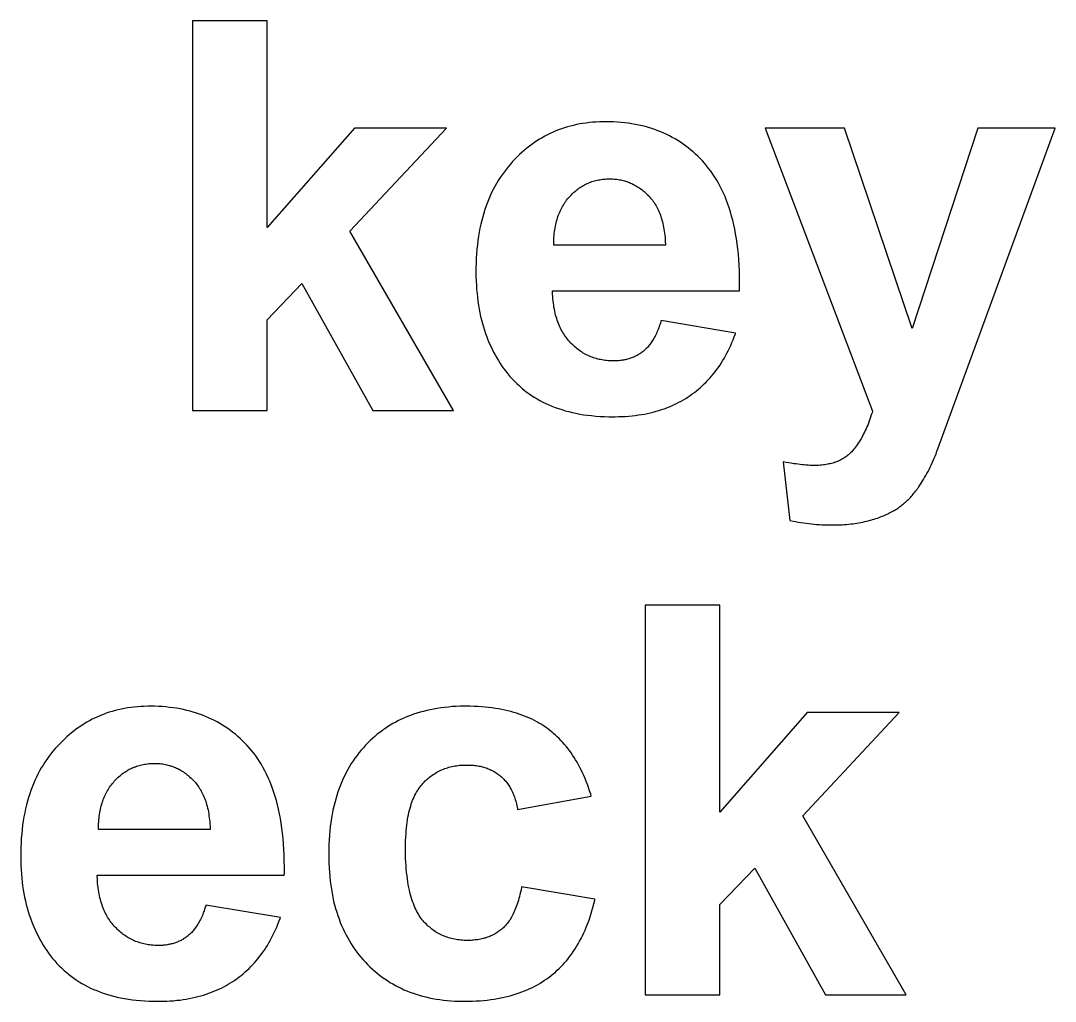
# Model space of a CAD drawing. Header units: millimetres. Extents: x 0 to 841, y 0 to 594.
# Drawn here: x 205.48 to 216.1, y 324.76 to 334.83 of the extents above; entities that cross this region are included whole.
import ezdxf

# ---------------------------------------------------------------- set-up
doc = ezdxf.new("R2010")
doc.units = ezdxf.units.MM
doc.header["$LTSCALE"] = 46.255
doc.layers.add('5_CURVES', color=7, linetype='CONTINUOUS')

msp = doc.modelspace()

# ---------------------------------------------------------------- linework, layer by layer
at = {"layer": '5_CURVES', "color": 7, "linetype": 'CONTINUOUS'}
for p, q in [((207.243, 334.83), (207.243, 330.83)), ((208.01, 334.83), (207.243, 334.83)), ((208.01, 332.707), (208.01, 334.83)), ((208.908, 333.728), (208.01, 332.707)), ((208.861, 332.669), (209.852, 333.728)), ((209.852, 333.728), (208.908, 333.728)), ((213.123, 333.728), (214.226, 330.822)), ((213.939, 333.728), (213.123, 333.728)), ((214.632, 331.67), (213.939, 333.728)), ((215.309, 333.728), (214.632, 331.67)), ((214.897, 330.434), (216.103, 333.728)), ((216.103, 333.728), (215.309, 333.728)), ((209.923, 330.83), (208.861, 332.669)), ((212.1, 332.527), (210.954, 332.527)), ((208.01, 331.758), (208.368, 332.132)), ((208.368, 332.132), (209.096, 330.83)), ((210.941, 332.058), (212.861, 332.058)), ((208.01, 330.83), (208.01, 331.758)), ((212.82, 331.624), (212.057, 331.752)), ((207.243, 330.83), (208.01, 330.83)), ((209.096, 330.83), (209.923, 330.83)), ((213.309, 330.301), (213.377, 329.701)), ((211.893, 328.83), (211.893, 324.83)), ((212.66, 328.83), (211.893, 328.83)), ((212.66, 326.707), (212.66, 328.83)), ((213.557, 327.728), (212.66, 326.707)), ((213.511, 326.669), (214.501, 327.728)), ((214.501, 327.728), (213.557, 327.728)), ((210.583, 326.735), (211.339, 326.871)), ((214.572, 324.83), (213.511, 326.669)), ((207.426, 326.527), (206.28, 326.527)), ((212.66, 325.758), (213.017, 326.132)), ((213.017, 326.132), (213.745, 324.83)), ((206.267, 326.058), (208.187, 326.058)), ((211.377, 325.812), (210.624, 325.941)), ((208.147, 325.624), (207.383, 325.752)), ((212.66, 324.83), (212.66, 325.758)), ((211.893, 324.83), (212.66, 324.83)), ((213.745, 324.83), (214.572, 324.83))]:
    msp.add_line(p, q, dxfattribs=at)
for points in [[(211.484, 333.793), (211.459, 333.793), (211.423, 333.792), (211.388, 333.79), (211.353, 333.788), (211.319, 333.785), (211.285, 333.78), (211.252, 333.776), (211.22, 333.77), (211.187, 333.764), (211.156, 333.756), (211.124, 333.749), (211.094, 333.74), (211.063, 333.731), (211.033, 333.721), (211.004, 333.71), (210.975, 333.698), (210.946, 333.686), (210.918, 333.673), (210.89, 333.659), (210.862, 333.645), (210.835, 333.629), (210.808, 333.613), (210.781, 333.597), (210.755, 333.579), (210.729, 333.561), (210.703, 333.542), (210.678, 333.522), (210.652, 333.501), (210.628, 333.479), (210.603, 333.457), (210.579, 333.433), (210.555, 333.409), (210.531, 333.384)], [(212.503, 333.364), (212.48, 333.39), (212.457, 333.414), (212.433, 333.438), (212.409, 333.461), (212.384, 333.483), (212.359, 333.505), (212.333, 333.525), (212.307, 333.545), (212.281, 333.564), (212.254, 333.582), (212.227, 333.6), (212.199, 333.616), (212.171, 333.632), (212.142, 333.647), (212.113, 333.662), (212.084, 333.676), (212.053, 333.689), (212.023, 333.701), (211.991, 333.712), (211.96, 333.723), (211.927, 333.733), (211.894, 333.743), (211.861, 333.751), (211.826, 333.759), (211.792, 333.766), (211.756, 333.772), (211.72, 333.778), (211.683, 333.782), (211.645, 333.786), (211.607, 333.789), (211.568, 333.791), (211.528, 333.793), (211.487, 333.793), (211.484, 333.793)], [(210.531, 333.384), (210.508, 333.358), (210.486, 333.331), (210.464, 333.304), (210.443, 333.277), (210.423, 333.248), (210.403, 333.219), (210.384, 333.19), (210.366, 333.16), (210.349, 333.129), (210.332, 333.097), (210.316, 333.065), (210.301, 333.032), (210.286, 332.998), (210.272, 332.964), (210.259, 332.929), (210.247, 332.893), (210.235, 332.856), (210.224, 332.818), (210.214, 332.78), (210.205, 332.74), (210.196, 332.7), (210.188, 332.659), (210.181, 332.617), (210.175, 332.574), (210.169, 332.529), (210.165, 332.484), (210.161, 332.438), (210.158, 332.391), (210.156, 332.342), (210.155, 332.293), (210.155, 332.257)], [(212.861, 332.058), (212.862, 332.075), (212.862, 332.14), (212.861, 332.202), (212.86, 332.263), (212.857, 332.322), (212.853, 332.379), (212.849, 332.435), (212.843, 332.489), (212.836, 332.541), (212.829, 332.592), (212.821, 332.642), (212.812, 332.689), (212.802, 332.736), (212.791, 332.781), (212.78, 332.825), (212.768, 332.867), (212.755, 332.908), (212.741, 332.948), (212.727, 332.986), (212.712, 333.024), (212.696, 333.06), (212.68, 333.095), (212.663, 333.129), (212.645, 333.162), (212.627, 333.194), (212.608, 333.225), (212.588, 333.254), (212.568, 333.283), (212.547, 333.311), (212.525, 333.338), (212.503, 333.364)], [(211.116, 333.023), (211.125, 333.034), (211.136, 333.044), (211.146, 333.055), (211.157, 333.065), (211.168, 333.075), (211.179, 333.084), (211.19, 333.093), (211.201, 333.102), (211.212, 333.11), (211.224, 333.118), (211.235, 333.125), (211.247, 333.132), (211.259, 333.139), (211.27, 333.146), (211.282, 333.152), (211.295, 333.158), (211.307, 333.163), (211.32, 333.168), (211.326, 333.171), (211.332, 333.173), (211.345, 333.178), (211.358, 333.182), (211.371, 333.186), (211.385, 333.189), (211.398, 333.193), (211.412, 333.196), (211.426, 333.198), (211.44, 333.2), (211.454, 333.202), (211.469, 333.204), (211.484, 333.205), (211.499, 333.206), (211.514, 333.206), (211.53, 333.207)], [(211.53, 333.207), (211.544, 333.206), (211.559, 333.206), (211.573, 333.205), (211.587, 333.204), (211.6, 333.202), (211.614, 333.201), (211.627, 333.198), (211.641, 333.196), (211.654, 333.193), (211.667, 333.19), (211.68, 333.186), (211.686, 333.184), (211.693, 333.182), (211.705, 333.178), (211.718, 333.174), (211.73, 333.169), (211.743, 333.164), (211.755, 333.159), (211.767, 333.153), (211.779, 333.147), (211.791, 333.14), (211.803, 333.133), (211.814, 333.126), (211.826, 333.119), (211.837, 333.111), (211.849, 333.103), (211.86, 333.094), (211.871, 333.085), (211.882, 333.076), (211.893, 333.066), (211.904, 333.056), (211.914, 333.046), (211.925, 333.035), (211.928, 333.032)], [(210.954, 332.527), (210.954, 332.544), (210.954, 332.565), (210.955, 332.586), (210.956, 332.606), (210.957, 332.626), (210.959, 332.646), (210.961, 332.665), (210.964, 332.683), (210.967, 332.702), (210.97, 332.72), (210.974, 332.737), (210.978, 332.755), (210.982, 332.772), (210.987, 332.788), (210.992, 332.804), (210.997, 332.82), (211.003, 332.836), (211.009, 332.851), (211.015, 332.866), (211.022, 332.881), (211.029, 332.895), (211.036, 332.909), (211.044, 332.923), (211.052, 332.936), (211.06, 332.95), (211.068, 332.963), (211.077, 332.975), (211.086, 332.988), (211.096, 333), (211.106, 333.012), (211.116, 333.023)], [(211.928, 333.032), (211.938, 333.021), (211.948, 333.01), (211.957, 332.999), (211.966, 332.987), (211.975, 332.975), (211.984, 332.963), (211.992, 332.95), (212, 332.937), (212.008, 332.923), (212.015, 332.909), (212.022, 332.895), (212.029, 332.881), (212.036, 332.865), (212.042, 332.85), (212.048, 332.834), (212.054, 332.818), (212.059, 332.801), (212.064, 332.784), (212.069, 332.766), (212.074, 332.748), (212.078, 332.729), (212.082, 332.71), (212.085, 332.69), (212.088, 332.67), (212.091, 332.649), (212.094, 332.628), (212.096, 332.606), (212.098, 332.584), (212.099, 332.561), (212.1, 332.537), (212.1, 332.527)], [(210.155, 332.257), (210.155, 332.248), (210.155, 332.203), (210.157, 332.158), (210.159, 332.115), (210.162, 332.072), (210.166, 332.03), (210.17, 331.989), (210.175, 331.949), (210.181, 331.909), (210.188, 331.87), (210.195, 331.832), (210.203, 331.795), (210.212, 331.758), (210.221, 331.723), (210.231, 331.687), (210.242, 331.653), (210.253, 331.619), (210.266, 331.586), (210.278, 331.553), (210.292, 331.521), (210.306, 331.49), (210.32, 331.459), (210.336, 331.429), (210.352, 331.399), (210.368, 331.37), (210.385, 331.341), (210.403, 331.313), (210.422, 331.285), (210.441, 331.258)], [(211.125, 331.525), (211.114, 331.537), (211.104, 331.549), (211.094, 331.562), (211.084, 331.575), (211.074, 331.588), (211.065, 331.601), (211.056, 331.615), (211.047, 331.629), (211.039, 331.643), (211.031, 331.658), (211.023, 331.673), (211.016, 331.689), (211.009, 331.705), (211.002, 331.721), (210.996, 331.738), (210.99, 331.755), (210.984, 331.773), (210.978, 331.791), (210.973, 331.809), (210.968, 331.828), (210.964, 331.848), (210.96, 331.868), (210.956, 331.888), (210.953, 331.909), (210.95, 331.931), (210.947, 331.953), (210.945, 331.975), (210.943, 331.999), (210.942, 332.023), (210.941, 332.047), (210.941, 332.058)], [(212.057, 331.752), (212.054, 331.744), (212.049, 331.727), (212.043, 331.709), (212.037, 331.693), (212.031, 331.677), (212.025, 331.662), (212.019, 331.647), (212.013, 331.633), (212.007, 331.619), (212.001, 331.606), (211.995, 331.593), (211.988, 331.581), (211.982, 331.569), (211.975, 331.558), (211.968, 331.547), (211.961, 331.536), (211.954, 331.526), (211.947, 331.516), (211.94, 331.507), (211.933, 331.498), (211.926, 331.489), (211.918, 331.48), (211.911, 331.472), (211.903, 331.464), (211.895, 331.457), (211.887, 331.45), (211.879, 331.443), (211.871, 331.436)], [(212.354, 330.983), (212.376, 330.999), (212.398, 331.015), (212.419, 331.031), (212.44, 331.048), (212.46, 331.066), (212.48, 331.084), (212.499, 331.102), (212.518, 331.121), (212.537, 331.141), (212.555, 331.161), (212.573, 331.181), (212.591, 331.202), (212.608, 331.224), (212.625, 331.246), (212.641, 331.268), (212.657, 331.291), (212.672, 331.315), (212.687, 331.339), (212.702, 331.364), (212.717, 331.39), (212.731, 331.416), (212.744, 331.442), (212.757, 331.47), (212.77, 331.497), (212.783, 331.526), (212.795, 331.555), (212.806, 331.585), (212.818, 331.616), (212.82, 331.624)], [(211.568, 331.338), (211.562, 331.338), (211.545, 331.338), (211.529, 331.339), (211.512, 331.34), (211.496, 331.341), (211.481, 331.343), (211.465, 331.345), (211.45, 331.348), (211.435, 331.351), (211.42, 331.354), (211.405, 331.357), (211.391, 331.361), (211.377, 331.365), (211.363, 331.37), (211.349, 331.375), (211.335, 331.38), (211.321, 331.386), (211.308, 331.392), (211.295, 331.398), (211.282, 331.405), (211.269, 331.412), (211.256, 331.419), (211.244, 331.427), (211.231, 331.435), (211.219, 331.444), (211.207, 331.452), (211.195, 331.462), (211.183, 331.471), (211.171, 331.481), (211.159, 331.492), (211.148, 331.502), (211.137, 331.514), (211.125, 331.525)], [(211.871, 331.436), (211.863, 331.429), (211.854, 331.423), (211.846, 331.417), (211.837, 331.411), (211.828, 331.406), (211.819, 331.4), (211.81, 331.395), (211.801, 331.39), (211.792, 331.386), (211.782, 331.381), (211.773, 331.377), (211.763, 331.373), (211.753, 331.369), (211.743, 331.365), (211.733, 331.362), (211.723, 331.359), (211.712, 331.356), (211.701, 331.353), (211.691, 331.35), (211.68, 331.348), (211.668, 331.346), (211.657, 331.344), (211.645, 331.342), (211.634, 331.341), (211.622, 331.34), (211.61, 331.339), (211.597, 331.338), (211.585, 331.338), (211.572, 331.338), (211.568, 331.338)], [(210.441, 331.258), (210.462, 331.231), (210.483, 331.204), (210.504, 331.179), (210.527, 331.154), (210.549, 331.13), (210.573, 331.107), (210.597, 331.084), (210.621, 331.063), (210.634, 331.052), (210.647, 331.042), (210.672, 331.022), (210.699, 331.002), (210.726, 330.984), (210.754, 330.966), (210.782, 330.948), (210.811, 330.932), (210.841, 330.916), (210.872, 330.901), (210.903, 330.887), (210.935, 330.874), (210.967, 330.861), (211.001, 330.849), (211.035, 330.838), (211.071, 330.827), (211.107, 330.817), (211.144, 330.808), (211.181, 330.8), (211.22, 330.793), (211.26, 330.786), (211.301, 330.78), (211.342, 330.776), (211.385, 330.772), (211.429, 330.768), (211.474, 330.766), (211.52, 330.765), (211.56, 330.765)], [(211.56, 330.765), (211.584, 330.765), (211.62, 330.766), (211.656, 330.767), (211.691, 330.769), (211.725, 330.771), (211.759, 330.775), (211.791, 330.778), (211.824, 330.783), (211.855, 330.788), (211.886, 330.793), (211.916, 330.799), (211.946, 330.806), (211.975, 330.813), (212.004, 330.821), (212.032, 330.829), (212.06, 330.838), (212.087, 330.847), (212.113, 330.857), (212.139, 330.867), (212.165, 330.878), (212.19, 330.889), (212.215, 330.901), (212.239, 330.913), (212.263, 330.926), (212.286, 330.94), (212.309, 330.953), (212.332, 330.968), (212.354, 330.983)], [(214.226, 330.822), (214.221, 330.806), (214.214, 330.784), (214.207, 330.762), (214.2, 330.74), (214.192, 330.72), (214.185, 330.699), (214.177, 330.68), (214.169, 330.66), (214.161, 330.641), (214.152, 330.623), (214.144, 330.605), (214.135, 330.588), (214.126, 330.571), (214.117, 330.554), (214.108, 330.538), (214.098, 330.523), (214.089, 330.507), (214.079, 330.492), (214.069, 330.478), (214.059, 330.464), (214.049, 330.45), (214.039, 330.437), (214.028, 330.424)], [(214.028, 330.424), (214.021, 330.415), (214.013, 330.406), (214.005, 330.398), (213.996, 330.39), (213.988, 330.382), (213.979, 330.374), (213.97, 330.367), (213.961, 330.36), (213.951, 330.353), (213.942, 330.346), (213.932, 330.34), (213.922, 330.333), (213.911, 330.328), (213.901, 330.322), (213.89, 330.317), (213.879, 330.311), (213.867, 330.307), (213.856, 330.302), (213.844, 330.298), (213.831, 330.293), (213.819, 330.29), (213.806, 330.286), (213.793, 330.283), (213.779, 330.28), (213.766, 330.277), (213.752, 330.274), (213.737, 330.272), (213.722, 330.27), (213.707, 330.269), (213.692, 330.267), (213.676, 330.266), (213.659, 330.266), (213.643, 330.265), (213.634, 330.265)], [(214.703, 330.047), (214.713, 330.062), (214.725, 330.082), (214.737, 330.101), (214.749, 330.121), (214.761, 330.141), (214.773, 330.162), (214.784, 330.182), (214.796, 330.204), (214.807, 330.225), (214.818, 330.247), (214.828, 330.269), (214.839, 330.292), (214.849, 330.315), (214.859, 330.338), (214.869, 330.361), (214.878, 330.385), (214.888, 330.41), (214.897, 330.434)], [(213.634, 330.265), (213.617, 330.265), (213.6, 330.266), (213.582, 330.266), (213.564, 330.267), (213.545, 330.269), (213.526, 330.27), (213.506, 330.272), (213.485, 330.274), (213.463, 330.277), (213.44, 330.28), (213.417, 330.283), (213.392, 330.287), (213.366, 330.291), (213.338, 330.296), (213.309, 330.301)], [(214.493, 329.831), (214.504, 329.839), (214.514, 329.846), (214.524, 329.854), (214.535, 329.863), (214.545, 329.871), (214.555, 329.88), (214.565, 329.888), (214.575, 329.898), (214.585, 329.907), (214.595, 329.917), (214.605, 329.927), (214.615, 329.937), (214.624, 329.947), (214.634, 329.958), (214.643, 329.969), (214.652, 329.98), (214.662, 329.991), (214.671, 330.003), (214.68, 330.015), (214.688, 330.027), (214.697, 330.039), (214.703, 330.047)], [(214.201, 329.702), (214.21, 329.704), (214.227, 329.709), (214.244, 329.714), (214.261, 329.72), (214.277, 329.725), (214.293, 329.731), (214.309, 329.737), (214.324, 329.743), (214.339, 329.749), (214.354, 329.755), (214.368, 329.761), (214.382, 329.768), (214.395, 329.774), (214.409, 329.781), (214.422, 329.788), (214.434, 329.795), (214.447, 329.802), (214.459, 329.809), (214.471, 329.817), (214.482, 329.824), (214.493, 329.831)], [(213.377, 329.701), (213.382, 329.699), (213.41, 329.694), (213.437, 329.689), (213.464, 329.684), (213.491, 329.679), (213.518, 329.675), (213.545, 329.672), (213.572, 329.668), (213.599, 329.665), (213.626, 329.663), (213.652, 329.66), (213.679, 329.658), (213.705, 329.657), (213.732, 329.656), (213.758, 329.655), (213.785, 329.654), (213.811, 329.654)], [(213.811, 329.654), (213.818, 329.654), (213.842, 329.654), (213.866, 329.655), (213.89, 329.656), (213.913, 329.657), (213.936, 329.658), (213.958, 329.66), (213.98, 329.662), (214.002, 329.664), (214.024, 329.667), (214.045, 329.67), (214.066, 329.673), (214.086, 329.676), (214.106, 329.68), (214.126, 329.684), (214.145, 329.688), (214.164, 329.692), (214.183, 329.697), (214.201, 329.702)], [(206.81, 327.793), (206.785, 327.793), (206.749, 327.792), (206.714, 327.79), (206.679, 327.788), (206.645, 327.785), (206.611, 327.78), (206.578, 327.776), (206.546, 327.77), (206.513, 327.764), (206.482, 327.756), (206.45, 327.749), (206.42, 327.74), (206.389, 327.731), (206.359, 327.721), (206.33, 327.71), (206.301, 327.698), (206.272, 327.686), (206.244, 327.673), (206.216, 327.659), (206.188, 327.645), (206.161, 327.629), (206.134, 327.613), (206.107, 327.597), (206.081, 327.579), (206.055, 327.561), (206.029, 327.542), (206.004, 327.522), (205.979, 327.501), (205.954, 327.479), (205.929, 327.457), (205.905, 327.433), (205.881, 327.409), (205.857, 327.384)], [(207.829, 327.364), (207.806, 327.39), (207.783, 327.414), (207.759, 327.438), (207.735, 327.461), (207.71, 327.483), (207.685, 327.505), (207.659, 327.525), (207.634, 327.545), (207.607, 327.564), (207.58, 327.582), (207.553, 327.6), (207.525, 327.616), (207.497, 327.632), (207.469, 327.647), (207.439, 327.662), (207.41, 327.676), (207.379, 327.689), (207.349, 327.701), (207.317, 327.712), (207.286, 327.723), (207.253, 327.733), (207.22, 327.743), (207.187, 327.751), (207.152, 327.759), (207.118, 327.766), (207.082, 327.772), (207.046, 327.778), (207.009, 327.782), (206.971, 327.786), (206.933, 327.789), (206.894, 327.791), (206.854, 327.793), (206.813, 327.793), (206.81, 327.793)], [(210.048, 327.793), (210.035, 327.793), (209.993, 327.793), (209.952, 327.791), (209.911, 327.789), (209.872, 327.785), (209.833, 327.781), (209.795, 327.776), (209.757, 327.771), (209.721, 327.764), (209.685, 327.757), (209.65, 327.749), (209.615, 327.741), (209.581, 327.731), (209.548, 327.721), (209.515, 327.711), (209.483, 327.699), (209.452, 327.687), (209.421, 327.674), (209.391, 327.66), (209.361, 327.646), (209.332, 327.631), (209.303, 327.615), (209.275, 327.598), (209.248, 327.581), (209.221, 327.563), (209.207, 327.554), (209.194, 327.544), (209.168, 327.525), (209.142, 327.505), (209.117, 327.484), (209.093, 327.462), (209.069, 327.44), (209.045, 327.417), (209.022, 327.393)], [(210.889, 327.564), (210.868, 327.579), (210.846, 327.594), (210.824, 327.608), (210.802, 327.621), (210.779, 327.634), (210.755, 327.647), (210.731, 327.659), (210.706, 327.671), (210.68, 327.682), (210.654, 327.693), (210.627, 327.703), (210.6, 327.712), (210.572, 327.722), (210.543, 327.73), (210.513, 327.739), (210.483, 327.746), (210.452, 327.753), (210.42, 327.76), (210.388, 327.766), (210.354, 327.771), (210.32, 327.776), (210.285, 327.781), (210.249, 327.784), (210.213, 327.787), (210.175, 327.79), (210.137, 327.792), (210.097, 327.793), (210.057, 327.793), (210.048, 327.793)], [(211.339, 326.871), (211.333, 326.891), (211.322, 326.925), (211.311, 326.958), (211.299, 326.99), (211.287, 327.021), (211.275, 327.052), (211.262, 327.082), (211.249, 327.11), (211.235, 327.139), (211.221, 327.166), (211.207, 327.193), (211.193, 327.219), (211.178, 327.244), (211.162, 327.268), (211.147, 327.292), (211.131, 327.316), (211.114, 327.338), (211.097, 327.36), (211.08, 327.382), (211.063, 327.402), (211.045, 327.423), (211.027, 327.442), (211.008, 327.461), (210.989, 327.48), (210.97, 327.498), (210.95, 327.515), (210.94, 327.524), (210.93, 327.532), (210.91, 327.548), (210.889, 327.564)], [(205.857, 327.384), (205.834, 327.358), (205.812, 327.331), (205.79, 327.304), (205.769, 327.277), (205.749, 327.248), (205.729, 327.219), (205.71, 327.19), (205.692, 327.16), (205.675, 327.129), (205.658, 327.097), (205.642, 327.065), (205.627, 327.032), (205.612, 326.998), (205.598, 326.964), (205.585, 326.929), (205.573, 326.893), (205.561, 326.856), (205.55, 326.818), (205.54, 326.78), (205.531, 326.74), (205.522, 326.7), (205.514, 326.659), (205.507, 326.617), (205.501, 326.574), (205.496, 326.529), (205.491, 326.484), (205.487, 326.438), (205.484, 326.391), (205.482, 326.342), (205.481, 326.293), (205.481, 326.257)], [(209.022, 327.393), (208.999, 327.368), (208.976, 327.342), (208.954, 327.315), (208.934, 327.288), (208.913, 327.261), (208.894, 327.233), (208.875, 327.204), (208.857, 327.174), (208.84, 327.144), (208.823, 327.113), (208.807, 327.082), (208.792, 327.05), (208.777, 327.017), (208.763, 326.983), (208.75, 326.949), (208.738, 326.914), (208.726, 326.878), (208.715, 326.841), (208.705, 326.803), (208.695, 326.764), (208.686, 326.725), (208.678, 326.684), (208.671, 326.643), (208.665, 326.601), (208.659, 326.557), (208.654, 326.513), (208.65, 326.468), (208.647, 326.421), (208.645, 326.374), (208.644, 326.325), (208.643, 326.276)], [(208.187, 326.058), (208.188, 326.075), (208.188, 326.14), (208.187, 326.202), (208.186, 326.263), (208.183, 326.322), (208.179, 326.379), (208.175, 326.435), (208.169, 326.489), (208.163, 326.541), (208.155, 326.592), (208.147, 326.642), (208.138, 326.689), (208.128, 326.736), (208.117, 326.781), (208.106, 326.825), (208.094, 326.867), (208.081, 326.908), (208.067, 326.948), (208.053, 326.986), (208.038, 327.024), (208.022, 327.06), (208.006, 327.095), (207.989, 327.129), (207.971, 327.162), (207.953, 327.194), (207.934, 327.225), (207.914, 327.254), (207.894, 327.283), (207.873, 327.311), (207.851, 327.338), (207.829, 327.364)], [(206.442, 327.023), (206.451, 327.034), (206.462, 327.044), (206.472, 327.055), (206.483, 327.065), (206.494, 327.075), (206.505, 327.084), (206.516, 327.093), (206.527, 327.102), (206.538, 327.11), (206.55, 327.118), (206.561, 327.125), (206.573, 327.132), (206.585, 327.139), (206.596, 327.146), (206.609, 327.152), (206.621, 327.158), (206.633, 327.163), (206.646, 327.168), (206.652, 327.171), (206.658, 327.173), (206.671, 327.178), (206.684, 327.182), (206.697, 327.186), (206.711, 327.189), (206.724, 327.193), (206.738, 327.196), (206.752, 327.198), (206.766, 327.2), (206.781, 327.202), (206.795, 327.204), (206.81, 327.205), (206.825, 327.206), (206.84, 327.206), (206.856, 327.207)], [(206.856, 327.207), (206.87, 327.206), (206.885, 327.206), (206.899, 327.205), (206.913, 327.204), (206.926, 327.202), (206.94, 327.201), (206.953, 327.198), (206.967, 327.196), (206.98, 327.193), (206.993, 327.19), (207.006, 327.186), (207.012, 327.184), (207.019, 327.182), (207.031, 327.178), (207.044, 327.174), (207.056, 327.169), (207.069, 327.164), (207.081, 327.159), (207.093, 327.153), (207.105, 327.147), (207.117, 327.14), (207.129, 327.133), (207.14, 327.126), (207.152, 327.119), (207.163, 327.111), (207.175, 327.103), (207.186, 327.094), (207.197, 327.085), (207.208, 327.076), (207.219, 327.066), (207.23, 327.056), (207.241, 327.046), (207.251, 327.035), (207.254, 327.032)], [(209.601, 326.991), (209.612, 327.003), (209.622, 327.014), (209.633, 327.026), (209.645, 327.036), (209.656, 327.047), (209.667, 327.056), (209.679, 327.066), (209.691, 327.075), (209.703, 327.084), (209.715, 327.092), (209.728, 327.101), (209.74, 327.108), (209.753, 327.116), (209.766, 327.123), (209.779, 327.129), (209.793, 327.136), (209.806, 327.142), (209.82, 327.148), (209.834, 327.153), (209.848, 327.158), (209.863, 327.162), (209.877, 327.167), (209.892, 327.171), (209.908, 327.174), (209.923, 327.178), (209.939, 327.18), (209.955, 327.183), (209.971, 327.185), (209.987, 327.187), (210.004, 327.188), (210.021, 327.189), (210.039, 327.19), (210.056, 327.19), (210.059, 327.19)], [(210.059, 327.19), (210.073, 327.19), (210.088, 327.19), (210.102, 327.189), (210.117, 327.188), (210.131, 327.187), (210.144, 327.185), (210.158, 327.184), (210.171, 327.182), (210.184, 327.179), (210.197, 327.177), (210.209, 327.174), (210.222, 327.171), (210.234, 327.168), (210.246, 327.164), (210.257, 327.16), (210.269, 327.156), (210.28, 327.152), (210.291, 327.148), (210.302, 327.143), (210.312, 327.138), (210.323, 327.133), (210.333, 327.127), (210.343, 327.122), (210.353, 327.116), (210.363, 327.11), (210.372, 327.103), (210.381, 327.097), (210.391, 327.09), (210.395, 327.087), (210.4, 327.083), (210.408, 327.076)], [(210.408, 327.076), (210.417, 327.068), (210.425, 327.061), (210.433, 327.053), (210.441, 327.045), (210.449, 327.036), (210.457, 327.027), (210.464, 327.019), (210.471, 327.009), (210.478, 327), (210.485, 326.99), (210.492, 326.98), (210.499, 326.97), (210.505, 326.959), (210.511, 326.948), (210.517, 326.937), (210.523, 326.925), (210.529, 326.913), (210.534, 326.901), (210.539, 326.889), (210.545, 326.876), (210.55, 326.862), (210.554, 326.849), (210.559, 326.835), (210.563, 326.82), (210.567, 326.806), (210.571, 326.79), (210.575, 326.775), (210.578, 326.759), (210.582, 326.742), (210.583, 326.735)], [(206.28, 326.527), (206.28, 326.544), (206.28, 326.565), (206.281, 326.586), (206.282, 326.606), (206.284, 326.626), (206.285, 326.646), (206.288, 326.665), (206.29, 326.683), (206.293, 326.702), (206.296, 326.72), (206.3, 326.737), (206.304, 326.755), (206.308, 326.772), (206.313, 326.788), (206.318, 326.804), (206.323, 326.82), (206.329, 326.836), (206.335, 326.851), (206.341, 326.866), (206.348, 326.881), (206.355, 326.895), (206.362, 326.909), (206.37, 326.923), (206.378, 326.936), (206.386, 326.95), (206.394, 326.963), (206.403, 326.975), (206.412, 326.988), (206.422, 327), (206.432, 327.012), (206.442, 327.023)], [(207.254, 327.032), (207.264, 327.021), (207.274, 327.01), (207.283, 326.999), (207.292, 326.987), (207.301, 326.975), (207.31, 326.963), (207.318, 326.95), (207.326, 326.937), (207.334, 326.923), (207.341, 326.909), (207.348, 326.895), (207.355, 326.881), (207.362, 326.865), (207.368, 326.85), (207.374, 326.834), (207.38, 326.818), (207.385, 326.801), (207.39, 326.784), (207.395, 326.766), (207.4, 326.748), (207.404, 326.729), (207.408, 326.71), (207.411, 326.69), (207.414, 326.67), (207.417, 326.649), (207.42, 326.628), (207.422, 326.606), (207.424, 326.584), (207.425, 326.561), (207.426, 326.537), (207.426, 326.527)], [(209.432, 326.331), (209.432, 326.345), (209.432, 326.381), (209.433, 326.416), (209.435, 326.45), (209.437, 326.482), (209.439, 326.514), (209.442, 326.544), (209.445, 326.573), (209.449, 326.601), (209.453, 326.628), (209.457, 326.654), (209.462, 326.679), (209.467, 326.703), (209.473, 326.726), (209.479, 326.748), (209.485, 326.769), (209.491, 326.79), (209.498, 326.809), (209.505, 326.828), (209.513, 326.846), (209.52, 326.864), (209.528, 326.88), (209.536, 326.896), (209.545, 326.912), (209.553, 326.926), (209.562, 326.94), (209.572, 326.954), (209.581, 326.967), (209.591, 326.979), (209.601, 326.991)], [(209.604, 325.602), (209.593, 325.615), (209.583, 325.629), (209.573, 325.644), (209.564, 325.659), (209.555, 325.675), (209.546, 325.692), (209.537, 325.71), (209.528, 325.728), (209.52, 325.747), (209.512, 325.767), (209.504, 325.788), (209.497, 325.81), (209.49, 325.833), (209.483, 325.857), (209.477, 325.881), (209.471, 325.907), (209.465, 325.934), (209.46, 325.962), (209.455, 325.992), (209.451, 326.022), (209.447, 326.054), (209.443, 326.087), (209.44, 326.121), (209.437, 326.157), (209.435, 326.194), (209.433, 326.232), (209.432, 326.272), (209.432, 326.313), (209.432, 326.331)], [(205.481, 326.257), (205.481, 326.248), (205.481, 326.203), (205.483, 326.158), (205.485, 326.115), (205.488, 326.072), (205.492, 326.03), (205.496, 325.989), (205.501, 325.949), (205.507, 325.909), (205.514, 325.87), (205.521, 325.832), (205.529, 325.795), (205.538, 325.758), (205.547, 325.723), (205.557, 325.687), (205.568, 325.653), (205.58, 325.619), (205.592, 325.586), (205.604, 325.553), (205.618, 325.521), (205.632, 325.49), (205.646, 325.459), (205.662, 325.429), (205.678, 325.399), (205.694, 325.37), (205.711, 325.341), (205.729, 325.313), (205.748, 325.285), (205.767, 325.258)], [(208.643, 326.276), (208.644, 326.231), (208.645, 326.182), (208.647, 326.135), (208.65, 326.089), (208.654, 326.043), (208.659, 325.999), (208.664, 325.956), (208.671, 325.914), (208.678, 325.873), (208.686, 325.833), (208.694, 325.793), (208.704, 325.755), (208.714, 325.718), (208.725, 325.681), (208.737, 325.645), (208.749, 325.61), (208.762, 325.575), (208.776, 325.542), (208.79, 325.509), (208.806, 325.477), (208.822, 325.445), (208.838, 325.415), (208.855, 325.384), (208.873, 325.355), (208.892, 325.326), (208.912, 325.298), (208.932, 325.27), (208.942, 325.257), (208.953, 325.243), (208.974, 325.217), (208.997, 325.191), (209.02, 325.166)], [(206.451, 325.525), (206.44, 325.537), (206.43, 325.549), (206.42, 325.562), (206.41, 325.575), (206.4, 325.588), (206.391, 325.601), (206.382, 325.615), (206.373, 325.629), (206.365, 325.643), (206.357, 325.658), (206.349, 325.673), (206.342, 325.689), (206.335, 325.705), (206.328, 325.721), (206.322, 325.738), (206.316, 325.755), (206.31, 325.773), (206.304, 325.791), (206.299, 325.809), (206.294, 325.828), (206.29, 325.848), (206.286, 325.868), (206.282, 325.888), (206.279, 325.909), (206.276, 325.931), (206.273, 325.953), (206.271, 325.975), (206.269, 325.999), (206.268, 326.023), (206.267, 326.047), (206.267, 326.058)], [(210.624, 325.941), (210.622, 325.932), (210.618, 325.908), (210.612, 325.885), (210.607, 325.862), (210.602, 325.841), (210.596, 325.82), (210.59, 325.8), (210.584, 325.781), (210.578, 325.762), (210.572, 325.744), (210.565, 325.727), (210.559, 325.71), (210.552, 325.694), (210.545, 325.679), (210.538, 325.664), (210.531, 325.65), (210.524, 325.636), (210.516, 325.623), (210.509, 325.61), (210.501, 325.598), (210.493, 325.587), (210.485, 325.576), (210.477, 325.566), (210.469, 325.556), (210.461, 325.546), (210.453, 325.537), (210.445, 325.528), (210.436, 325.52), (210.428, 325.512)], [(210.927, 325.029), (210.949, 325.047), (210.97, 325.065), (210.99, 325.083), (211.01, 325.102), (211.03, 325.122), (211.049, 325.142), (211.068, 325.163), (211.087, 325.185), (211.105, 325.207), (211.122, 325.23), (211.139, 325.253), (211.156, 325.278), (211.172, 325.302), (211.188, 325.328), (211.204, 325.354), (211.219, 325.381), (211.234, 325.409), (211.248, 325.437), (211.262, 325.466), (211.275, 325.496), (211.288, 325.527), (211.301, 325.558), (211.313, 325.59), (211.324, 325.623), (211.335, 325.657), (211.346, 325.692), (211.356, 325.728), (211.366, 325.765), (211.375, 325.802), (211.377, 325.812)], [(207.383, 325.752), (207.38, 325.744), (207.375, 325.727), (207.369, 325.709), (207.363, 325.693), (207.357, 325.677), (207.352, 325.662), (207.346, 325.647), (207.339, 325.633), (207.333, 325.619), (207.327, 325.606), (207.321, 325.593), (207.314, 325.581), (207.308, 325.569), (207.301, 325.558), (207.294, 325.547), (207.287, 325.536), (207.28, 325.526), (207.273, 325.516), (207.266, 325.507), (207.259, 325.498), (207.252, 325.489), (207.244, 325.48), (207.237, 325.472), (207.229, 325.464), (207.221, 325.457), (207.213, 325.45), (207.205, 325.443), (207.197, 325.436)], [(207.68, 324.983), (207.702, 324.999), (207.724, 325.015), (207.745, 325.031), (207.766, 325.048), (207.786, 325.066), (207.806, 325.084), (207.825, 325.102), (207.844, 325.121), (207.863, 325.141), (207.881, 325.161), (207.899, 325.181), (207.917, 325.202), (207.934, 325.224), (207.951, 325.246), (207.967, 325.268), (207.983, 325.291), (207.998, 325.315), (208.014, 325.339), (208.028, 325.364), (208.043, 325.39), (208.057, 325.416), (208.07, 325.442), (208.084, 325.47), (208.096, 325.497), (208.109, 325.526), (208.121, 325.555), (208.132, 325.585), (208.144, 325.616), (208.147, 325.624)], [(210.07, 325.389), (210.052, 325.39), (210.035, 325.39), (210.017, 325.391), (210, 325.393), (209.983, 325.394), (209.967, 325.397), (209.951, 325.399), (209.935, 325.402), (209.919, 325.405), (209.904, 325.409), (209.889, 325.413), (209.874, 325.417), (209.86, 325.422), (209.845, 325.427), (209.831, 325.432), (209.818, 325.438), (209.804, 325.444), (209.791, 325.45), (209.778, 325.457), (209.765, 325.464), (209.758, 325.468), (209.752, 325.471), (209.739, 325.479), (209.727, 325.487), (209.715, 325.496), (209.703, 325.505), (209.691, 325.514), (209.68, 325.524), (209.668, 325.534), (209.657, 325.544), (209.646, 325.555), (209.635, 325.566), (209.624, 325.578), (209.614, 325.59), (209.604, 325.602)], [(206.894, 325.338), (206.888, 325.338), (206.871, 325.338), (206.855, 325.339), (206.838, 325.34), (206.822, 325.341), (206.807, 325.343), (206.791, 325.345), (206.776, 325.348), (206.761, 325.351), (206.746, 325.354), (206.731, 325.357), (206.717, 325.361), (206.703, 325.365), (206.689, 325.37), (206.675, 325.375), (206.661, 325.38), (206.647, 325.386), (206.634, 325.392), (206.621, 325.398), (206.608, 325.405), (206.595, 325.412), (206.582, 325.419), (206.57, 325.427), (206.557, 325.435), (206.545, 325.444), (206.533, 325.452), (206.521, 325.462), (206.509, 325.471), (206.497, 325.481), (206.486, 325.492), (206.474, 325.502), (206.463, 325.514), (206.451, 325.525)], [(210.428, 325.512), (210.419, 325.504), (210.409, 325.497), (210.4, 325.49), (210.391, 325.483), (210.381, 325.476), (210.371, 325.47), (210.361, 325.463), (210.351, 325.457), (210.34, 325.452), (210.33, 325.446), (210.319, 325.441), (210.308, 325.436), (210.297, 325.431), (210.286, 325.427), (210.274, 325.422), (210.263, 325.418), (210.251, 325.414), (210.239, 325.411), (210.226, 325.408), (210.214, 325.405), (210.201, 325.402), (210.188, 325.399), (210.175, 325.397), (210.161, 325.395), (210.148, 325.394), (210.134, 325.392), (210.12, 325.391), (210.105, 325.39), (210.091, 325.39), (210.076, 325.389), (210.07, 325.389)], [(207.197, 325.436), (207.189, 325.429), (207.18, 325.423), (207.172, 325.417), (207.163, 325.411), (207.154, 325.406), (207.145, 325.4), (207.136, 325.395), (207.127, 325.39), (207.118, 325.386), (207.108, 325.381), (207.099, 325.377), (207.089, 325.373), (207.079, 325.369), (207.069, 325.365), (207.059, 325.362), (207.049, 325.359), (207.038, 325.356), (207.027, 325.353), (207.017, 325.35), (207.006, 325.348), (206.994, 325.346), (206.983, 325.344), (206.972, 325.342), (206.96, 325.341), (206.948, 325.34), (206.936, 325.339), (206.923, 325.338), (206.911, 325.338), (206.898, 325.338), (206.894, 325.338)], [(205.767, 325.258), (205.788, 325.231), (205.809, 325.204), (205.83, 325.179), (205.853, 325.154), (205.875, 325.13), (205.899, 325.107), (205.923, 325.084), (205.947, 325.063), (205.96, 325.052), (205.973, 325.042), (205.999, 325.022), (206.025, 325.002), (206.052, 324.984), (206.08, 324.966), (206.108, 324.948), (206.137, 324.932), (206.167, 324.916), (206.198, 324.901), (206.229, 324.887), (206.261, 324.874), (206.294, 324.861), (206.327, 324.849), (206.361, 324.838), (206.397, 324.827), (206.433, 324.817), (206.47, 324.808), (206.507, 324.8), (206.546, 324.793), (206.586, 324.786), (206.627, 324.78), (206.668, 324.776), (206.711, 324.772), (206.755, 324.768), (206.8, 324.766), (206.846, 324.765), (206.886, 324.765)], [(209.02, 325.166), (209.043, 325.142), (209.067, 325.118), (209.091, 325.096), (209.115, 325.074), (209.14, 325.053), (209.166, 325.033), (209.191, 325.013), (209.218, 324.995), (209.245, 324.977), (209.272, 324.959), (209.3, 324.943), (209.328, 324.927), (209.357, 324.912), (209.386, 324.898), (209.416, 324.884), (209.446, 324.871), (209.477, 324.859), (209.509, 324.847), (209.541, 324.837), (209.573, 324.827), (209.607, 324.817), (209.641, 324.809), (209.675, 324.801), (209.71, 324.794), (209.746, 324.787), (209.783, 324.782), (209.82, 324.777), (209.858, 324.773), (209.897, 324.769), (209.937, 324.767), (209.977, 324.765), (210.018, 324.765), (210.035, 324.765)], [(206.886, 324.765), (206.91, 324.765), (206.946, 324.766), (206.982, 324.767), (207.017, 324.769), (207.051, 324.771), (207.085, 324.775), (207.117, 324.778), (207.15, 324.783), (207.181, 324.788), (207.212, 324.793), (207.242, 324.799), (207.272, 324.806), (207.301, 324.813), (207.33, 324.821), (207.358, 324.829), (207.386, 324.838), (207.413, 324.847), (207.439, 324.857), (207.465, 324.867), (207.491, 324.878), (207.516, 324.889), (207.541, 324.901), (207.565, 324.913), (207.589, 324.926), (207.612, 324.94), (207.635, 324.953), (207.658, 324.968), (207.68, 324.983)], [(210.035, 324.765), (210.037, 324.765), (210.078, 324.765), (210.119, 324.766), (210.158, 324.768), (210.197, 324.771), (210.234, 324.774), (210.271, 324.778), (210.307, 324.782), (210.342, 324.787), (210.377, 324.793), (210.41, 324.799), (210.443, 324.806), (210.476, 324.814), (210.507, 324.822), (210.538, 324.831), (210.568, 324.84), (210.597, 324.85), (210.626, 324.861), (210.654, 324.872), (210.682, 324.883), (210.709, 324.895), (210.735, 324.908), (210.761, 324.921), (210.786, 324.935), (210.811, 324.949), (210.835, 324.964), (210.859, 324.98), (210.882, 324.995), (210.905, 325.012), (210.927, 325.029)]]:
    msp.add_lwpolyline(points, dxfattribs=at)

doc.saveas('drawing.dxf')
